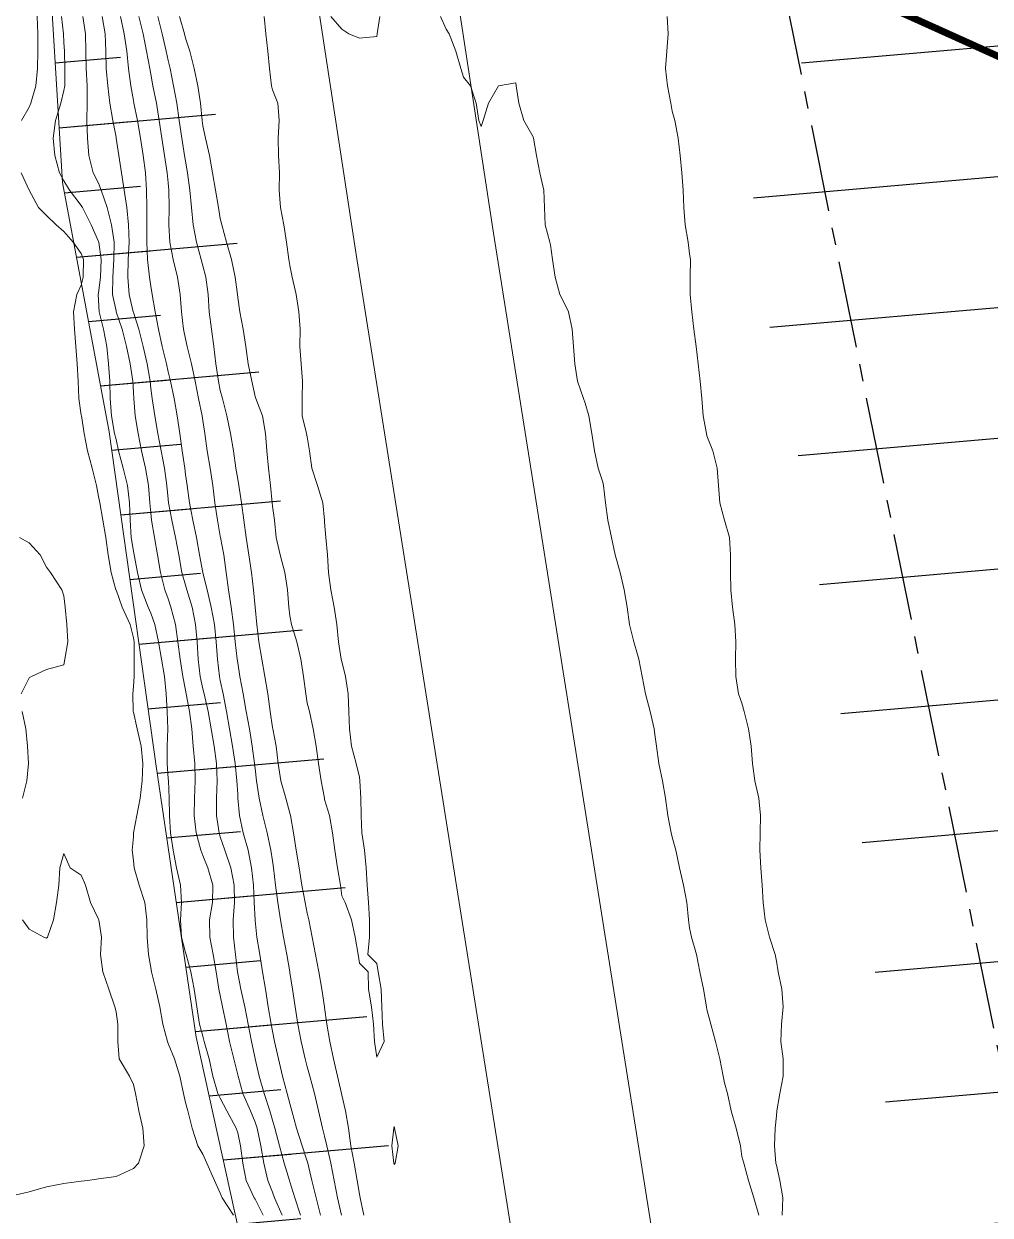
# Model space of a CAD drawing. Header units: centimetres. Extents: x 0 to 642158, y -847 to 649707.
# Drawn here: x 617123.1 to 617150.9, y 621044.25 to 621078.54 of the extents above; entities that cross this region are included whole.
import ezdxf

# ---------------------------------------------------------------- set-up
doc = ezdxf.new("R2010")
doc.units = ezdxf.units.CM
doc.header["$MEASUREMENT"] = 0
doc.linetypes.add('CENTERX2', pattern=[4, 2.5, -0.5, 0.5, -0.5])
for name, color, linetype, lineweight in [('MEV_environnement_V', 7, 'Continuous', 20), ('MEV_layout inondation', 5, 'Continuous', 15), ('MEV_schema paysager_V', 7, 'Continuous', 20), ('WAL_topographie 0.5', 253, 'Continuous', 20)]:
    doc.layers.add(name, color=color, linetype=linetype, lineweight=lineweight)
doc.layers.add('MEV_schema paysager_Ha', color=7, linetype='Continuous', lineweight=25, transparency=0.13)
doc.layers.add('SPW_parcellaire cadastral', color=7, linetype='CENTERX2', lineweight=25, true_color=0xff0542)
doc.linetypes.add('TRACKS', pattern='A,0.15,[130,ltypeshp.shx,S=0.25,R=0,X=0,Y=0],0.15', length=0.3)
picture_1 = doc.add_image_def('image2.png', size_in_pixel=(6614, 11023))

msp = doc.modelspace()

# ---------------------------------------------------------------- hatches: boundary and pattern name
at = {"layer": 'MEV_schema paysager_Ha', "transparency": 33554687}
h = msp.add_hatch(dxfattribs=at)
h.set_pattern_fill('ANSI31', color=60, scale=30, angle=320)
h.paths.add_polyline_path([(617169.617, 620973.194), (617165.143, 620997.552), (617163.049, 621011.729), (617162.573, 621023.432), (617161.336, 621028.189), (617160.67, 621031.995), (617159.432, 621036.467), (617156.475, 621053.969), (617156.906, 621060.001), (617157.984, 621066.14), (617158.414, 621069.802), (617158.199, 621075.295), (617157.014, 621080.142), (617155.505, 621084.988), (617154.751, 621088.973), (617151.842, 621094.789), (617149.148, 621099.205), (617146.994, 621101.252), (617145.377, 621102.544), (617143.546, 621103.621), (617141.391, 621107.391), (617140.307, 621121.334), (617138.581, 621134.515), (617137.596, 621148.681), (617137.947, 621158.301), (617138.342, 621166.601), (617137.255, 621176.482), (617136.069, 621187.153), (617134.618, 621206.801), (617133.841, 621215.056), (617132.235, 621238.569), (617131.105, 621276.162), (617130.662, 621320.72), (617129.383, 621365.826), (617128.171, 621391.821), (617126.408, 621441.701), (617124.527, 621449.888), (617124.527, 621453.399), (617124.884, 621455.482), (617126.075, 621456.85), (617127.265, 621458.873), (617127.265, 621461.254), (617125.649, 621473.672), (617125.524, 621482.896), (617125.025, 621497.979), (617124.776, 621519.544), (617124.92, 621540.094), (617125.983, 621565.584), (617126.337, 621580.453), (617126.163, 621598.374), (617127.186, 621608.874), (617130.532, 621615.192), (617131.834, 621617.887), (617134.298, 621627.22), (617135.042, 621631.96), (617135.135, 621640.047), (617136.158, 621649.713), (617136.911, 621670.5), (617129.26, 621649.205), (617124.61, 621628.36), (617120.259, 621606.016), (617117.259, 621583.371), (617115.237, 621541.083), (617114.562, 621520.401), (617115.536, 621487.717), (617112.094, 621474.528), (617111.291, 621462.83), (617115.078, 621434.173), (617114.685, 621412.686), (617116.517, 621383.817), (617118.213, 621359.713), (617121.633, 621297.519), (617122.293, 621280.379), (617124.809, 621252.783), (617126.661, 621222.595), (617125.403, 621211.007), (617126.795, 621190.875), (617128.52, 621169.158), (617130.485, 621161.793), (617131.444, 621155.186), (617130.649, 621150.827), (617132.125, 621142.753), (617132.79, 621125.456), (617134.954, 621111.319), (617137.702, 621098.468), (617139.749, 621087.381), (617141.795, 621083.246), (617143.417, 621082.42), (617144.557, 621081.575), (617145.493, 621080.194), (617145.463, 621077.083), (617144.023, 621074.463), (617144.278, 621071.03), (617145.295, 621066.579), (617147.455, 621053.531), (617147.76, 621048.137), (617148.575, 621044.067), (617151.222, 621037.452), (617151.12, 621031.956), (617151.633, 621023.148), (617154.427, 621011.658), (617158.897, 620988.919), (617162.537, 620970.568), (617168.729, 620939.186), (617182.921, 620879.156), (617188.263, 620855.446), (617193.71, 620854.003), (617187.498, 620892.108), (617176.811, 620939.879)])
h = msp.add_hatch(dxfattribs=at)
h.set_pattern_fill('ANSI31', color=60, scale=30, angle=320)
h.paths.add_polyline_path([(617170.419, 620834.567), (617172.651, 620836.166), (617173.767, 620838.36), (617176.52, 620837.394), (617174.806, 620846.341), (617170.861, 620863.855), (617160.166, 620908.624), (617154.776, 620933.562), (617146.673, 620971.647), (617141.556, 621000.514), (617137.768, 621021.34), (617128.09, 621079.063), (617126.156, 621093.864), (617119.316, 621143.104), (617111.792, 621208.391), (617108.156, 621251.964), (617106.162, 621276.436), (617103.961, 621303.676), (617102.134, 621336.288), (617100.135, 621389.845), (617096.516, 621463.981), (617093.32, 621529.296), (617090.317, 621582.148), (617088.875, 621608.789), (617089.552, 621610.434), (617091.584, 621610.24), (617079.838, 621624.63), (617079.15, 621614.869), (617077.224, 621610.745), (617075.161, 621604.283), (617075.024, 621597.272), (617074.199, 621592.185), (617074.199, 621587.785), (617073.373, 621584.761), (617071.723, 621576.1), (617070.554, 621571.223), (617069.004, 621567.237), (617065.792, 621560.483), (617065.459, 621555.39), (617064.352, 621548.747), (617063.248, 621545.861), (617063.538, 621539.763), (617064.894, 621531.341), (617066.831, 621523.888), (617067.993, 621518.758), (617069.311, 621511.094), (617070.285, 621505.466), (617073.425, 621497.132), (617077.756, 621487.932), (617080.679, 621477.434), (617081.545, 621462.498), (617082.024, 621453.112), (617079.891, 621448.421), (617077.757, 621439.358), (617074.131, 621434.987), (617070.825, 621431.469), (617069.438, 621426.671), (617071.018, 621420.988), (617073.27, 621414.516), (617077.07, 621409.311), (617077.914, 621402.699), (617079.322, 621395.946), (617077.774, 621388.912), (617077.028, 621379.272), (617077.18, 621366.49), (617077.637, 621354.926), (617081.138, 621345.34), (617084.667, 621339.141), (617088.419, 621332.55), (617091.943, 621324.141), (617093.489, 621313.549), (617093.991, 621301.308), (617095.095, 621293.181), (617098.226, 621286.522), (617098.599, 621269.214), (617098.32, 621260.56), (617100.919, 621240.097), (617102.163, 621224.304), (617102.661, 621213.61), (617104.31, 621203.418), (617105.03, 621196.058), (617108.853, 621175.666), (617110.452, 621164.481), (617113.761, 621137.233), (617115.569, 621117.477), (617117.489, 621112.22), (617116.988, 621109.132), (617114.316, 621105.794), (617111.985, 621102.229), (617112.056, 621101.1), (617120.765, 621101.771), (617121.63, 621095.928), (617112.376, 621095.304), (617112.524, 621092.145), (617113.883, 621089.004), (617118.105, 621088.839), (617120.775, 621088.744), (617122.967, 621085.98), (617123.825, 621080.262), (617124.207, 621073.973), (617125.553, 621066.79), (617126.9, 621057.169), (617128.055, 621049.377), (617129.783, 621041.532), (617130.994, 621026.347), (617134.207, 621004.931), (617136.145, 620988.525), (617136.031, 620979.069), (617142.374, 620949.543), (617145.918, 620930.208), (617153.153, 620899.212), (617158.672, 620872.657), (617161.08, 620858.212), (617163.85, 620847.016), (617167.101, 620840.155), (617169.922, 620834.909)])
h = msp.add_hatch(dxfattribs=at)
h.set_pattern_fill('ANSI31', color=60, scale=15, angle=320)
h.paths.add_polyline_path([(617170.419, 620834.567), (617172.651, 620836.166), (617173.767, 620838.36), (617172.164, 620839.948), (617169.222, 620844.997), (617165.011, 620861.103), (617155.295, 620905.773), (617149.967, 620930.558), (617141.637, 620968.956), (617138.302, 620999.865), (617134.651, 621021.029), (617125.75, 621078.391), (617121.772, 621092.578), (617115.806, 621141.831), (617107.516, 621206.061), (617103.711, 621250.656), (617102.096, 621275.072), (617098.522, 621305.188), (617095.036, 621336.316), (617086.438, 621359.081), (617085.934, 621388.312), (617080.11, 621426.004), (617086.838, 621442.658), (617088.578, 621463.389), (617083.681, 621500.211), (617076.945, 621529.071), (617073.11, 621552.713), (617080.742, 621582.645), (617082.21, 621610.23), (617089.552, 621610.434), (617091.584, 621610.24), (617079.838, 621624.63), (617079.15, 621614.869), (617077.224, 621610.745), (617075.161, 621604.283), (617075.024, 621597.272), (617074.199, 621592.185), (617074.199, 621587.785), (617073.373, 621584.761), (617071.723, 621576.1), (617070.554, 621571.223), (617069.004, 621567.237), (617065.792, 621560.483), (617065.459, 621555.39), (617064.352, 621548.747), (617063.248, 621545.861), (617063.538, 621539.763), (617064.894, 621531.341), (617066.831, 621523.888), (617067.993, 621518.758), (617069.311, 621511.094), (617070.285, 621505.466), (617073.425, 621497.132), (617077.756, 621487.932), (617080.679, 621477.434), (617081.545, 621462.498), (617082.024, 621453.112), (617079.891, 621448.421), (617077.757, 621439.358), (617074.131, 621434.987), (617070.825, 621431.469), (617069.438, 621426.671), (617071.018, 621420.988), (617073.27, 621414.516), (617077.07, 621409.311), (617077.914, 621402.699), (617079.322, 621395.946), (617077.774, 621388.912), (617077.028, 621379.272), (617077.18, 621366.49), (617077.637, 621354.926), (617081.138, 621345.34), (617084.667, 621339.141), (617088.419, 621332.55), (617091.943, 621324.141), (617093.489, 621313.549), (617093.991, 621301.308), (617095.095, 621293.181), (617098.226, 621286.522), (617098.599, 621269.214), (617098.32, 621260.56), (617100.919, 621240.097), (617102.163, 621224.304), (617102.661, 621213.61), (617104.31, 621203.418), (617105.03, 621196.058), (617108.853, 621175.666), (617110.452, 621164.481), (617113.761, 621137.233), (617115.569, 621117.477), (617117.489, 621112.22), (617116.988, 621109.132), (617114.316, 621105.794), (617111.985, 621102.229), (617112.056, 621101.1), (617120.765, 621101.771), (617121.63, 621095.928), (617112.376, 621095.304), (617112.524, 621092.145), (617113.883, 621089.004), (617118.105, 621088.839), (617120.775, 621088.744), (617122.967, 621085.98), (617123.825, 621080.262), (617124.207, 621073.973), (617125.553, 621066.79), (617126.9, 621057.169), (617128.055, 621049.377), (617129.783, 621041.532), (617130.994, 621026.347), (617134.207, 621004.931), (617136.145, 620988.525), (617136.031, 620979.069), (617142.374, 620949.543), (617145.918, 620930.208), (617153.153, 620899.212), (617158.672, 620872.657), (617161.08, 620858.212), (617163.85, 620847.016), (617167.101, 620840.155), (617169.922, 620834.909)])

# ---------------------------------------------------------------- linework, layer by layer
at = {"layer": 'MEV_environnement_V', "linetype": 'TRACKS', "ltscale": 3}
for points in [[(617196.551, 620794.87), (617191.316, 620813.109), (617184.085, 620840.014), (617176.176, 620871.986), (617168.771, 620903.798), (617163.542, 620928.084), (617159.498, 620945.611), (617151.09, 620986.135), (617141.663, 621040.679), (617136.609, 621072.516), (617132.233, 621101.133), (617126.671, 621142.93), (617123.473, 621166.323), (617119.773, 621200.126), (617115.901, 621242.044)], [(617192.692, 620793.816), (617187.462, 620812.038), (617180.212, 620839.014), (617172.287, 620871.053), (617164.867, 620902.923), (617159.638, 620927.214), (617155.59, 620944.754), (617147.16, 620985.388), (617137.717, 621040.025), (617132.657, 621071.9), (617128.273, 621100.567), (617122.707, 621142.396), (617119.503, 621165.835), (617115.794, 621199.724), (617111.915, 621241.714)]]:
    msp.add_lwpolyline(points, dxfattribs=at)
at = {"layer": 'MEV_layout inondation', "const_width": 0.2}
msp.add_lwpolyline([(616805.513, 621043.508), (616905.775, 621054.403), (616926.218, 621056.194), (617038.256, 621081.755), (617058.189, 621088.219), (617087.251, 621091.263), (617092.888, 621091.636), (617110.876, 621087.3), (617135.893, 621084.476), (617163.198, 621072.152), (617173.701, 621069.99), (617233.162, 621073.07), (617279.62, 621037.923)], dxfattribs=at)
at = {"layer": 'MEV_schema paysager_V', "color": 60}
msp.add_lwpolyline([(617122.967, 621085.98), (617123.825, 621080.262), (617124.207, 621073.973), (617125.553, 621066.79), (617126.9, 621057.169), (617128.055, 621049.377), (617129.783, 621041.532), (617130.994, 621026.347), (617134.207, 621004.931), (617136.145, 620988.525), (617136.031, 620979.069), (617142.374, 620949.543), (617145.918, 620930.208)], dxfattribs=at)
at = {"layer": 'SPW_parcellaire cadastral'}
msp.add_lwpolyline([(617167.025, 621022.532), (617157.998, 621018.267), (617152.584, 621041.787), (617140.914, 621099.632), (617134.675, 621146.597), (617140.291, 621148.374), (617148.682, 621109.262), (617156.839, 621097.39), (617160.38, 621076.829), (617162.686, 621066.403), (617166.894, 621049.214), (617169.567, 621047.434), (617170.605, 621047.194), (617175.726, 621044.879), (617177.873, 621042.565), (617179.433, 621040.006), (617180.083, 621036.101), (617176.672, 621027.88), (617167.025, 621022.532)], dxfattribs=at)
at = {"layer": 'WAL_topographie 0.5'}
for points in [[(617123.088, 621080.75), (617123.25, 621080.434), (617123.307, 621080.25), (617123.445, 621079.75), (617123.478, 621079.25), (617123.479, 621078.75), (617123.501, 621078.25), (617123.503, 621077.75), (617123.49, 621077.25), (617123.447, 621076.75), (617123.296, 621076.25), (617123.25, 621076.139), (617123.03, 621075.75)], [(617124.179, 621078.75), (617124.235, 621078.25), (617124.25, 621078), (617124.264, 621077.75), (617124.28, 621077.25), (617124.276, 621076.75), (617124.25, 621076.618), (617124.164, 621076.25), (617124.009, 621075.75), (617123.939, 621075.25), (617123.99, 621074.75), (617124.127, 621074.25), (617124.25, 621074.014), (617124.408, 621073.75), (617124.75, 621073.311), (617124.784, 621073.25), (617125.033, 621072.75), (617125.25, 621072.272), (617125.256, 621072.25), (617125.325, 621071.75), (617125.306, 621071.25), (617125.25, 621070.796), (617125.241, 621070.75), (617125.25, 621070.579), (617125.265, 621070.25), (617125.388, 621069.75), (617125.484, 621069.25), (617125.538, 621068.75), (617125.571, 621068.25), (617125.582, 621067.75), (617125.62, 621067.25), (617125.708, 621066.75), (617125.75, 621066.578), (617125.819, 621066.25), (617125.951, 621065.75), (617126.077, 621065.25), (617126.137, 621064.75), (617126.158, 621064.25), (617126.19, 621063.75), (617126.25, 621063.36), (617126.268, 621063.25), (617126.367, 621062.75), (617126.487, 621062.25), (617126.679, 621061.75), (617126.75, 621061.579), (617126.87, 621061.25), (617126.975, 621060.75), (617127.059, 621060.25), (617127.145, 621059.75), (617127.192, 621059.25), (617127.225, 621058.75), (617127.241, 621058.25), (617127.219, 621057.75), (617127.218, 621057.25), (617127.25, 621056.821), (617127.256, 621056.75), (617127.282, 621056.25), (617127.287, 621055.75), (617127.32, 621055.25), (617127.39, 621054.75), (617127.492, 621054.25), (617127.604, 621053.75), (617127.632, 621053.25), (617127.604, 621052.75), (617127.63, 621052.25), (617127.75, 621051.807), (617127.765, 621051.75), (617127.905, 621051.25), (617127.999, 621050.75), (617128.072, 621050.25), (617128.147, 621049.75), (617128.25, 621049.399), (617128.287, 621049.25), (617128.432, 621048.75), (617128.531, 621048.25), (617128.677, 621047.75), (617128.75, 621047.619), (617128.936, 621047.25), (617129.205, 621046.75), (617129.25, 621046.618), (617129.331, 621046.25), (617129.398, 621045.75), (617129.497, 621045.25), (617129.724, 621044.75), (617129.75, 621044.711), (617129.982, 621044.25)], [(617124.795, 621078.75), (617124.87, 621078.25), (617124.882, 621077.75), (617124.892, 621077.25), (617124.919, 621076.75), (617124.915, 621076.25), (617124.906, 621075.75), (617124.93, 621075.25), (617124.967, 621074.75), (617125.094, 621074.25), (617125.25, 621073.946), (617125.323, 621073.75), (617125.491, 621073.25), (617125.623, 621072.75), (617125.692, 621072.25), (617125.683, 621071.75), (617125.656, 621071.25), (617125.652, 621070.75), (617125.75, 621070.28), (617125.757, 621070.25), (617125.924, 621069.75), (617126.047, 621069.25), (617126.155, 621068.75), (617126.232, 621068.25), (617126.25, 621067.926), (617126.259, 621067.75), (617126.303, 621067.25), (617126.384, 621066.75), (617126.485, 621066.25), (617126.602, 621065.75), (617126.684, 621065.25), (617126.724, 621064.75), (617126.75, 621064.465), (617126.77, 621064.25), (617126.852, 621063.75), (617126.947, 621063.25), (617127.031, 621062.75), (617127.158, 621062.25), (617127.25, 621061.99), (617127.33, 621061.75), (617127.458, 621061.25), (617127.53, 621060.75), (617127.597, 621060.25), (617127.675, 621059.75), (617127.75, 621059.358), (617127.771, 621059.25), (617127.865, 621058.75), (617127.928, 621058.25), (617127.973, 621057.75), (617128.013, 621057.25), (617128.026, 621056.75), (617128.011, 621056.25), (617128.002, 621055.75), (617128.053, 621055.25), (617128.189, 621054.75), (617128.25, 621054.598), (617128.387, 621054.25), (617128.533, 621053.75), (617128.525, 621053.25), (617128.44, 621052.75), (617128.449, 621052.25), (617128.543, 621051.75), (617128.627, 621051.25), (617128.711, 621050.75), (617128.75, 621050.571), (617128.817, 621050.25), (617128.917, 621049.75), (617129.019, 621049.25), (617129.143, 621048.75), (617129.25, 621048.293), (617129.259, 621048.25), (617129.399, 621047.75), (617129.62, 621047.25), (617129.75, 621046.927), (617129.809, 621046.75), (617129.92, 621046.25), (617130.005, 621045.75), (617130.121, 621045.25), (617130.25, 621044.91), (617130.309, 621044.75), (617130.525, 621044.25)], [(617125.35, 621078.75), (617125.433, 621078.25), (617125.459, 621077.75), (617125.47, 621077.25), (617125.512, 621076.75), (617125.575, 621076.25), (617125.661, 621075.75), (617125.75, 621075.274), (617125.755, 621075.25), (617125.826, 621074.75), (617125.904, 621074.25), (617125.988, 621073.75), (617126.057, 621073.25), (617126.11, 621072.75), (617126.124, 621072.25), (617126.097, 621071.75), (617126.086, 621071.25), (617126.13, 621070.75), (617126.245, 621070.25), (617126.25, 621070.232), (617126.402, 621069.75), (617126.526, 621069.25), (617126.642, 621068.75), (617126.728, 621068.25), (617126.75, 621068.043), (617126.788, 621067.75), (617126.866, 621067.25), (617126.956, 621066.75), (617127.052, 621066.25), (617127.146, 621065.75), (617127.209, 621065.25), (617127.25, 621064.861), (617127.263, 621064.75), (617127.355, 621064.25), (617127.465, 621063.75), (617127.552, 621063.25), (617127.639, 621062.75), (617127.75, 621062.381), (617127.788, 621062.25), (617127.943, 621061.75), (617128.04, 621061.25), (617128.085, 621060.75), (617128.115, 621060.25), (617128.173, 621059.75), (617128.25, 621059.398), (617128.285, 621059.25), (617128.401, 621058.75), (617128.485, 621058.25), (617128.57, 621057.75), (617128.644, 621057.25), (617128.663, 621056.75), (617128.641, 621056.25), (617128.64, 621055.75), (617128.713, 621055.25), (617128.75, 621055.139), (617128.883, 621054.75), (617129.056, 621054.25), (617129.152, 621053.75), (617129.157, 621053.25), (617129.119, 621052.75), (617129.132, 621052.25), (617129.184, 621051.75), (617129.242, 621051.25), (617129.25, 621051.203), (617129.34, 621050.75), (617129.452, 621050.25), (617129.55, 621049.75), (617129.644, 621049.25), (617129.75, 621048.757), (617129.752, 621048.75), (617129.869, 621048.25), (617130.014, 621047.75), (617130.178, 621047.25), (617130.25, 621046.985), (617130.319, 621046.75), (617130.453, 621046.25), (617130.589, 621045.75), (617130.737, 621045.25), (617130.75, 621045.207), (617130.89, 621044.75), (617131.056, 621044.25)], [(617125.874, 621078.75), (617125.981, 621078.25), (617126.058, 621077.75), (617126.113, 621077.25), (617126.173, 621076.75), (617126.25, 621076.333), (617126.265, 621076.25), (617126.369, 621075.75), (617126.455, 621075.25), (617126.534, 621074.75), (617126.594, 621074.25), (617126.626, 621073.75), (617126.637, 621073.25), (617126.636, 621072.75), (617126.636, 621072.25), (617126.652, 621071.75), (617126.71, 621071.25), (617126.75, 621070.982), (617126.789, 621070.75), (617126.875, 621070.25), (617126.968, 621069.75), (617127.075, 621069.25), (617127.202, 621068.75), (617127.25, 621068.524), (617127.321, 621068.25), (617127.419, 621067.75), (617127.512, 621067.25), (617127.588, 621066.75), (617127.655, 621066.25), (617127.728, 621065.75), (617127.75, 621065.571), (617127.798, 621065.25), (617127.864, 621064.75), (617127.96, 621064.25), (617128.067, 621063.75), (617128.154, 621063.25), (617128.246, 621062.75), (617128.25, 621062.734), (617128.367, 621062.25), (617128.49, 621061.75), (617128.579, 621061.25), (617128.635, 621060.75), (617128.673, 621060.25), (617128.727, 621059.75), (617128.75, 621059.637), (617128.829, 621059.25), (617128.931, 621058.75), (617129.018, 621058.25), (617129.105, 621057.75), (617129.181, 621057.25), (617129.228, 621056.75), (617129.25, 621056.363), (617129.257, 621056.25), (617129.301, 621055.75), (617129.406, 621055.25), (617129.549, 621054.75), (617129.651, 621054.25), (617129.703, 621053.75), (617129.727, 621053.25), (617129.748, 621052.75), (617129.75, 621052.733), (617129.804, 621052.25), (617129.884, 621051.75), (617129.968, 621051.25), (617130.048, 621050.75), (617130.124, 621050.25), (617130.21, 621049.75), (617130.25, 621049.542), (617130.312, 621049.25), (617130.421, 621048.75), (617130.54, 621048.25), (617130.676, 621047.75), (617130.75, 621047.465), (617130.81, 621047.25), (617130.946, 621046.75), (617131.104, 621046.25), (617131.25, 621045.8), (617131.265, 621045.75), (617131.387, 621045.25), (617131.503, 621044.75), (617131.632, 621044.25)], [(617126.409, 621078.75), (617126.528, 621078.25), (617126.631, 621077.75), (617126.722, 621077.25), (617126.75, 621077.09), (617126.81, 621076.75), (617126.91, 621076.25), (617126.994, 621075.75), (617127.067, 621075.25), (617127.148, 621074.75), (617127.222, 621074.25), (617127.25, 621073.964), (617127.27, 621073.75), (617127.277, 621073.25), (617127.269, 621072.75), (617127.296, 621072.25), (617127.392, 621071.75), (617127.523, 621071.25), (617127.596, 621070.75), (617127.632, 621070.25), (617127.689, 621069.75), (617127.75, 621069.467), (617127.797, 621069.25), (617127.923, 621068.75), (617128.024, 621068.25), (617128.126, 621067.75), (617128.23, 621067.25), (617128.25, 621067.116), (617128.306, 621066.75), (617128.372, 621066.25), (617128.454, 621065.75), (617128.532, 621065.25), (617128.591, 621064.75), (617128.667, 621064.25), (617128.75, 621063.792), (617128.757, 621063.75), (617128.847, 621063.25), (617128.923, 621062.75), (617128.989, 621062.25), (617129.066, 621061.75), (617129.13, 621061.25), (617129.182, 621060.75), (617129.236, 621060.25), (617129.25, 621060.145), (617129.312, 621059.75), (617129.405, 621059.25), (617129.496, 621058.75), (617129.585, 621058.25), (617129.668, 621057.75), (617129.735, 621057.25), (617129.75, 621057.107), (617129.794, 621056.75), (617129.869, 621056.25), (617129.975, 621055.75), (617130.101, 621055.25), (617130.206, 621054.75), (617130.25, 621054.452), (617130.282, 621054.25), (617130.342, 621053.75), (617130.405, 621053.25), (617130.478, 621052.75), (617130.564, 621052.25), (617130.66, 621051.75), (617130.747, 621051.25), (617130.75, 621051.231), (617130.827, 621050.75), (617130.899, 621050.25), (617130.976, 621049.75), (617131.075, 621049.25), (617131.193, 621048.75), (617131.25, 621048.523), (617131.321, 621048.25), (617131.455, 621047.75), (617131.574, 621047.25), (617131.688, 621046.75), (617131.75, 621046.527), (617131.818, 621046.25), (617131.934, 621045.75), (617132.023, 621045.25), (617132.122, 621044.75), (617132.235, 621044.25)], [(617126.95, 621078.75), (617127.076, 621078.25), (617127.194, 621077.75), (617127.25, 621077.483), (617127.304, 621077.25), (617127.408, 621076.75), (617127.5, 621076.25), (617127.57, 621075.75), (617127.641, 621075.25), (617127.724, 621074.75), (617127.75, 621074.585), (617127.809, 621074.25), (617127.875, 621073.75), (617127.918, 621073.25), (617127.968, 621072.75), (617128.062, 621072.25), (617128.203, 621071.75), (617128.25, 621071.573), (617128.333, 621071.25), (617128.398, 621070.75), (617128.43, 621070.25), (617128.492, 621069.75), (617128.564, 621069.25), (617128.62, 621068.75), (617128.694, 621068.25), (617128.75, 621067.982), (617128.809, 621067.75), (617128.934, 621067.25), (617129.043, 621066.75), (617129.126, 621066.25), (617129.198, 621065.75), (617129.25, 621065.43), (617129.281, 621065.25), (617129.362, 621064.75), (617129.426, 621064.25), (617129.491, 621063.75), (617129.568, 621063.25), (617129.644, 621062.75), (617129.703, 621062.25), (617129.75, 621061.75), (617129.75, 621061.75), (617129.796, 621061.25), (617129.856, 621060.75), (617129.944, 621060.25), (617130.035, 621059.75), (617130.113, 621059.25), (617130.18, 621058.75), (617130.25, 621058.281), (617130.256, 621058.25), (617130.353, 621057.75), (617130.417, 621057.25), (617130.495, 621056.75), (617130.636, 621056.25), (617130.75, 621055.82), (617130.77, 621055.75), (617130.856, 621055.25), (617130.936, 621054.75), (617131.014, 621054.25), (617131.095, 621053.75), (617131.189, 621053.25), (617131.25, 621052.941), (617131.292, 621052.75), (617131.397, 621052.25), (617131.491, 621051.75), (617131.583, 621051.25), (617131.675, 621050.75), (617131.747, 621050.25), (617131.75, 621050.225), (617131.816, 621049.75), (617131.899, 621049.25), (617132.003, 621048.75), (617132.123, 621048.25), (617132.239, 621047.75), (617132.25, 621047.7), (617132.354, 621047.25), (617132.433, 621046.75), (617132.506, 621046.25), (617132.596, 621045.75), (617132.686, 621045.25), (617132.75, 621044.855), (617132.77, 621044.75), (617132.874, 621044.25)], [(617127.58, 621078.75), (617127.719, 621078.25), (617127.75, 621078.121), (617127.87, 621077.75), (617127.994, 621077.25), (617128.099, 621076.75), (617128.176, 621076.25), (617128.23, 621075.75), (617128.25, 621075.601), (617128.328, 621075.25), (617128.441, 621074.75), (617128.529, 621074.25), (617128.616, 621073.75), (617128.702, 621073.25), (617128.75, 621072.934), (617128.796, 621072.75), (617128.927, 621072.25), (617129.07, 621071.75), (617129.182, 621071.25), (617129.243, 621070.75), (617129.25, 621070.664), (617129.308, 621070.25), (617129.403, 621069.75), (617129.485, 621069.25), (617129.554, 621068.75), (617129.653, 621068.25), (617129.75, 621067.807), (617129.772, 621067.75), (617129.959, 621067.25), (617130.05, 621066.75), (617130.091, 621066.25), (617130.139, 621065.75), (617130.192, 621065.25), (617130.244, 621064.75), (617130.25, 621064.657), (617130.306, 621064.25), (617130.36, 621063.75), (617130.472, 621063.25), (617130.602, 621062.75), (617130.685, 621062.25), (617130.723, 621061.75), (617130.75, 621061.5), (617130.802, 621061.25), (617130.953, 621060.75), (617131.068, 621060.25), (617131.142, 621059.75), (617131.214, 621059.25), (617131.25, 621058.987), (617131.315, 621058.75), (617131.421, 621058.25), (617131.508, 621057.75), (617131.572, 621057.25), (617131.649, 621056.75), (617131.745, 621056.25), (617131.75, 621056.217), (617131.895, 621055.75), (617131.978, 621055.25), (617132.047, 621054.75), (617132.124, 621054.25), (617132.204, 621053.75), (617132.25, 621053.439), (617132.338, 621053.25), (617132.52, 621052.75), (617132.632, 621052.25), (617132.717, 621051.75), (617132.75, 621051.5), (617133, 621051.25), (617133.011, 621050.75), (617133.095, 621050.25), (617133.152, 621049.75), (617133.189, 621049.25), (617133.25, 621048.796), (617133.463, 621049.25), (617133.419, 621049.75), (617133.396, 621050.25), (617133.373, 621050.75), (617133.289, 621051.25), (617133.25, 621051.491), (617132.991, 621051.75), (617133.038, 621052.25), (617133.045, 621052.75), (617133.012, 621053.25), (617132.972, 621053.75), (617132.948, 621054.25), (617132.9, 621054.75), (617132.825, 621055.25), (617132.798, 621055.75), (617132.795, 621056.25), (617132.766, 621056.75), (617132.75, 621056.857), (617132.658, 621057.25), (617132.525, 621057.75), (617132.465, 621058.25), (617132.45, 621058.75), (617132.424, 621059.25), (617132.348, 621059.75), (617132.25, 621060.185), (617132.226, 621060.25), (617132.146, 621060.75), (617132.099, 621061.25), (617132.023, 621061.75), (617131.932, 621062.25), (617131.866, 621062.75), (617131.832, 621063.25), (617131.788, 621063.75), (617131.75, 621064.191), (617131.743, 621064.25), (617131.702, 621064.75), (617131.545, 621065.25), (617131.38, 621065.75), (617131.316, 621066.25), (617131.25, 621066.655), (617131.228, 621066.75), (617131.109, 621067.25), (617131.101, 621067.75), (617131.114, 621068.25), (617131.079, 621068.75), (617131.042, 621069.25), (617131.043, 621069.75), (617131.011, 621070.25), (617130.931, 621070.75), (617130.82, 621071.25), (617130.75, 621071.583), (617130.718, 621071.75), (617130.657, 621072.25), (617130.579, 621072.75), (617130.48, 621073.25), (617130.442, 621073.75), (617130.45, 621074.25), (617130.427, 621074.75), (617130.412, 621075.25), (617130.445, 621075.75), (617130.403, 621076.25), (617130.25, 621076.634), (617130.227, 621076.75), (617130.168, 621077.25), (617130.121, 621077.75), (617130.062, 621078.25), (617130.014, 621078.75)], [(617131.927, 621078.75), (617132.25, 621078.383), (617132.45, 621078.25), (617132.75, 621078.119), (617133.25, 621078.167), (617133.261, 621078.25), (617133.337, 621078.75)], [(617135.085, 621078.75), (617135.25, 621078.379), (617135.329, 621078.25), (617135.526, 621077.75), (617135.673, 621077.25), (617135.75, 621077), (617135.947, 621076.75), (617136.112, 621076.25), (617136.19, 621075.75), (617136.25, 621075.583), (617136.313, 621075.75), (617136.46, 621076.25), (617136.75, 621076.75), (617136.75, 621076.75), (617137.25, 621076.841), (617137.259, 621076.75), (617137.335, 621076.25), (617137.478, 621075.75), (617137.75, 621075.288), (617137.76, 621075.25), (617137.846, 621074.75), (617137.938, 621074.25), (617138.061, 621073.75), (617138.077, 621073.25), (617138.091, 621072.75), (617138.228, 621072.25), (617138.25, 621072.178), (617138.305, 621071.75), (617138.379, 621071.25), (617138.519, 621070.75), (617138.75, 621070.294), (617138.764, 621070.25), (617138.874, 621069.75), (617138.91, 621069.25), (617138.945, 621068.75), (617139.026, 621068.25), (617139.193, 621067.75), (617139.25, 621067.616), (617139.351, 621067.25), (617139.441, 621066.75), (617139.513, 621066.25), (617139.622, 621065.75), (617139.75, 621065.344), (617139.771, 621065.25), (617139.83, 621064.75), (617139.897, 621064.25), (617140.005, 621063.75), (617140.105, 621063.25), (617140.25, 621062.75), (617140.25, 621062.75), (617140.368, 621062.25), (617140.449, 621061.75), (617140.521, 621061.25), (617140.644, 621060.75), (617140.75, 621060.384), (617140.789, 621060.25), (617140.887, 621059.75), (617140.985, 621059.25), (617141.117, 621058.75), (617141.228, 621058.25), (617141.25, 621058.083), (617141.293, 621057.75), (617141.367, 621057.25), (617141.469, 621056.75), (617141.557, 621056.25), (617141.623, 621055.75), (617141.72, 621055.25), (617141.75, 621055.13), (617141.856, 621054.75), (617141.962, 621054.25), (617142.071, 621053.75), (617142.167, 621053.25), (617142.216, 621052.75), (617142.25, 621052.524), (617142.307, 621052.25), (617142.444, 621051.75), (617142.547, 621051.25), (617142.645, 621050.75), (617142.736, 621050.25), (617142.75, 621050.173), (617142.861, 621049.75), (617142.993, 621049.25), (617143.117, 621048.75), (617143.22, 621048.25), (617143.25, 621048.062), (617143.342, 621047.75), (617143.443, 621047.25), (617143.585, 621046.75), (617143.714, 621046.25), (617143.75, 621045.934), (617143.811, 621045.75), (617143.942, 621045.25), (617144.094, 621044.75), (617144.237, 621044.25)], [(617144.913, 621044.25), (617144.935, 621044.75), (617144.847, 621045.25), (617144.75, 621045.687), (617144.731, 621045.75), (617144.69, 621046.25), (617144.708, 621046.75), (617144.75, 621047.107), (617144.762, 621047.25), (617144.85, 621047.75), (617144.944, 621048.25), (617144.94, 621048.75), (617144.877, 621049.25), (617144.892, 621049.75), (617144.937, 621050.25), (617144.902, 621050.75), (617144.802, 621051.25), (617144.75, 621051.558), (617144.707, 621051.75), (617144.547, 621052.25), (617144.42, 621052.75), (617144.369, 621053.25), (617144.342, 621053.75), (617144.3, 621054.25), (617144.269, 621054.75), (617144.278, 621055.25), (617144.287, 621055.75), (617144.25, 621056.15), (617144.237, 621056.25), (617144.131, 621056.75), (617144.062, 621057.25), (617144.017, 621057.75), (617143.942, 621058.25), (617143.819, 621058.75), (617143.75, 621058.989), (617143.66, 621059.25), (617143.575, 621059.75), (617143.569, 621060.25), (617143.58, 621060.75), (617143.55, 621061.25), (617143.48, 621061.75), (617143.436, 621062.25), (617143.427, 621062.75), (617143.424, 621063.25), (617143.397, 621063.75), (617143.25, 621064.25), (617143.25, 621064.25), (617143.124, 621064.75), (617143.077, 621065.25), (617143.041, 621065.75), (617142.919, 621066.25), (617142.75, 621066.681), (617142.733, 621066.75), (617142.642, 621067.25), (617142.598, 621067.75), (617142.557, 621068.25), (617142.5, 621068.75), (617142.438, 621069.25), (617142.373, 621069.75), (617142.318, 621070.25), (617142.269, 621070.75), (617142.269, 621071.25), (617142.278, 621071.75), (617142.25, 621071.917), (617142.209, 621072.25), (617142.122, 621072.75), (617142.088, 621073.25), (617142.062, 621073.75), (617142.024, 621074.25), (617141.978, 621074.75), (617141.918, 621075.25), (617141.824, 621075.75), (617141.75, 621076.019), (617141.711, 621076.25), (617141.618, 621076.75), (617141.56, 621077.25), (617141.592, 621077.75), (617141.637, 621078.25), (617141.607, 621078.75)], [(617123.024, 621074.25), (617123.248, 621073.75), (617123.25, 621073.747), (617123.517, 621073.25), (617123.75, 621073.016), (617124.029, 621072.75), (617124.25, 621072.564), (617124.521, 621072.25), (617124.75, 621071.925), (617124.81, 621071.75), (617124.802, 621071.25), (617124.75, 621071.015), (617124.624, 621070.75), (617124.524, 621070.25), (617124.556, 621069.75), (617124.598, 621069.25), (617124.633, 621068.75), (617124.66, 621068.25), (617124.68, 621067.75), (617124.75, 621067.276), (617124.753, 621067.25), (617124.838, 621066.75), (617124.929, 621066.25), (617125.059, 621065.75), (617125.185, 621065.25), (617125.25, 621064.935), (617125.285, 621064.75), (617125.374, 621064.25), (617125.459, 621063.75), (617125.526, 621063.25), (617125.607, 621062.75), (617125.747, 621062.25), (617125.75, 621062.244), (617125.929, 621061.75), (617126.157, 621061.25), (617126.25, 621060.866), (617126.269, 621060.75), (617126.275, 621060.25), (617126.268, 621059.75), (617126.25, 621059.467), (617126.236, 621059.25), (617126.244, 621058.75), (617126.25, 621058.727), (617126.361, 621058.25), (617126.477, 621057.75), (617126.517, 621057.25), (617126.5, 621056.75), (617126.44, 621056.25), (617126.348, 621055.75), (617126.257, 621055.25), (617126.25, 621055.136), (617126.219, 621054.75), (617126.25, 621054.457), (617126.27, 621054.25), (617126.414, 621053.75), (617126.575, 621053.25), (617126.64, 621052.75), (617126.649, 621052.25), (617126.684, 621051.75), (617126.75, 621051.375), (617126.773, 621051.25), (617126.896, 621050.75), (617127.009, 621050.25), (617127.097, 621049.75), (617127.226, 621049.25), (617127.25, 621049.192), (617127.436, 621048.75), (617127.59, 621048.25), (617127.69, 621047.75), (617127.75, 621047.497), (617127.814, 621047.25), (617127.942, 621046.75), (617128.102, 621046.25), (617128.25, 621046.002), (617128.365, 621045.75), (617128.582, 621045.25), (617128.75, 621044.888), (617128.804, 621044.75), (617129.134, 621044.25)], [(617122.976, 621063.75), (617123.25, 621063.603), (617123.566, 621063.25), (617123.75, 621062.902), (617123.869, 621062.75), (617124.194, 621062.25), (617124.25, 621062.071), (617124.283, 621061.75), (617124.335, 621061.25), (617124.361, 621060.75), (617124.281, 621060.25), (617124.25, 621060.092), (617123.75, 621059.955), (617123.315, 621059.75), (617123.25, 621059.719), (617123.024, 621059.25)], [(617123.051, 621058.75), (617123.156, 621058.25), (617123.208, 621057.75), (617123.228, 621057.25), (617123.182, 621056.75), (617123.063, 621056.25)], [(617123.06, 621052.75), (617123.25, 621052.479), (617123.671, 621052.25), (617123.75, 621052.223), (617123.775, 621052.25), (617123.956, 621052.75), (617124.042, 621053.25), (617124.107, 621053.75), (617124.134, 621054.25), (617124.25, 621054.663), (617124.433, 621054.25), (617124.75, 621054.038), (617124.871, 621053.75), (617125.015, 621053.25), (617125.25, 621052.769), (617125.255, 621052.75), (617125.336, 621052.25), (617125.305, 621051.75), (617125.367, 621051.25), (617125.542, 621050.75), (617125.718, 621050.25), (617125.75, 621050.098), (617125.806, 621049.75), (617125.799, 621049.25), (617125.845, 621048.75), (617126.142, 621048.25), (617126.25, 621048.015), (617126.308, 621047.75), (617126.406, 621047.25), (617126.522, 621046.75), (617126.561, 621046.25), (617126.396, 621045.75), (617126.25, 621045.593), (617125.75, 621045.363), (617125.25, 621045.295), (617124.937, 621045.25), (617124.75, 621045.228), (617124.25, 621045.158), (617123.75, 621045.065), (617123.25, 621044.926), (617122.75, 621044.808)], [(617133.75, 621045.708), (617133.783, 621045.75), (617133.868, 621046.25), (617133.765, 621046.75), (617133.75, 621046.806), (617133.737, 621046.75), (617133.687, 621046.25), (617133.742, 621045.75), (617133.75, 621045.708)]]:
    msp.add_lwpolyline(points, dxfattribs=at)

# ---------------------------------------------------------------- pictures from other files: only their frames are drawn
image = msp.add_image(picture_1, insert=(616830.845, 620745.783), size_in_units=(429.466, 715.756), dxfattribs=dict(brightness=75))
image.dxf.flags = 7

doc.saveas('drawing.dxf')
